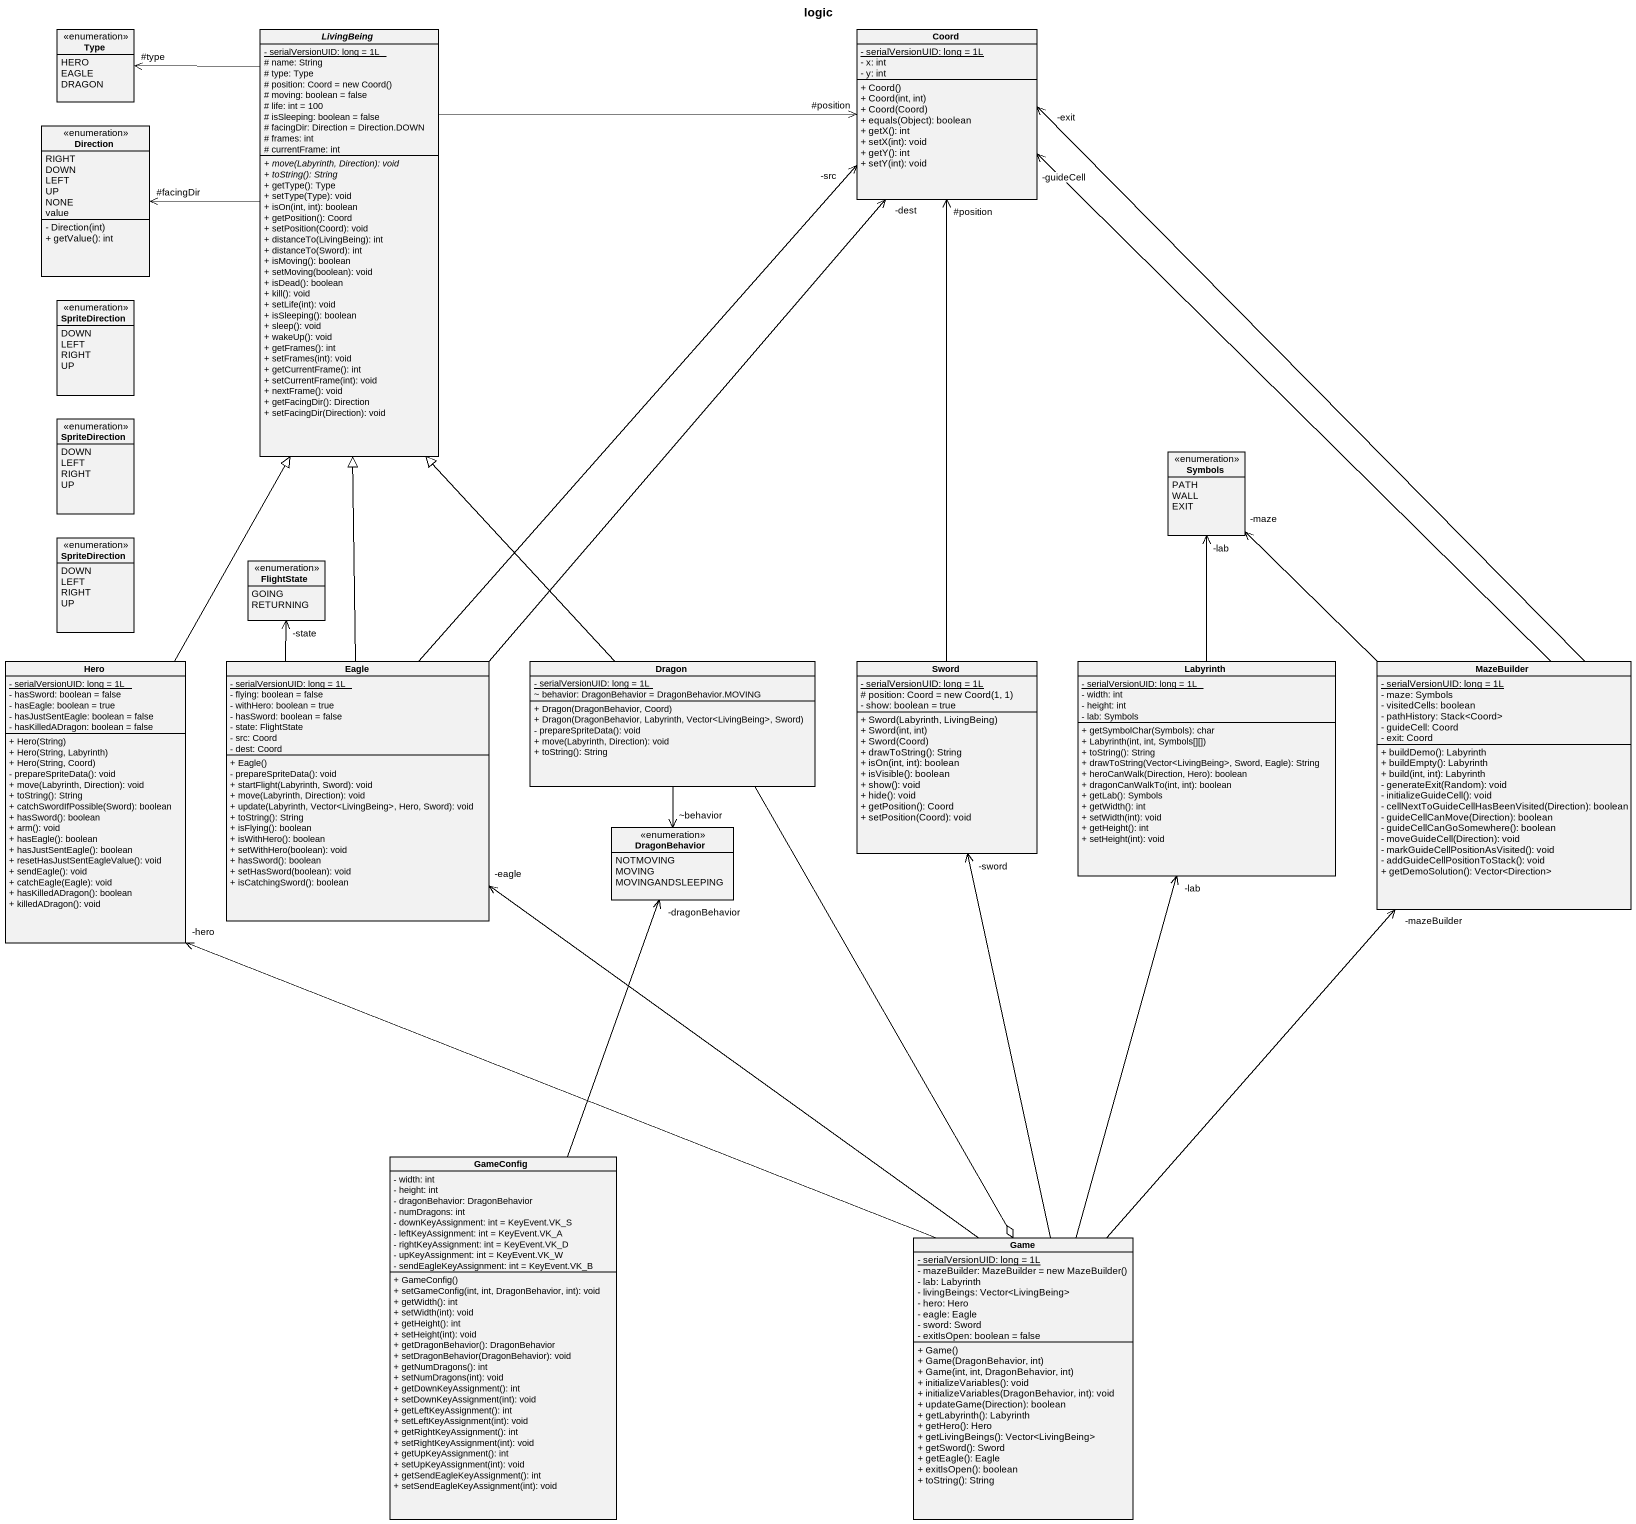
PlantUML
@startuml
title logic
hide circle
hide empty members
skinparam classAttributeIconSize 0
enum Type {
  HERO
  EAGLE
  DRAGON
}
abstract class LivingBeing {
  {static} - serialVersionUID: long = 1L
  # name: String
  # type: Type
  {field} # position: Coord = new Coord()
  # moving: boolean = false
  # life: int = 100
  # isSleeping: boolean = false
  # facingDir: Direction = Direction.DOWN
  # frames: int
  # currentFrame: int
  {abstract} + move(Labyrinth, Direction): void
  {abstract} + toString(): String
  + getType(): Type
  + setType(Type): void
  + isOn(int, int): boolean
  + getPosition(): Coord
  + setPosition(Coord): void
  + distanceTo(LivingBeing): int
  + distanceTo(Sword): int
  + isMoving(): boolean
  + setMoving(boolean): void
  + isDead(): boolean
  + kill(): void
  + setLife(int): void
  + isSleeping(): boolean
  + sleep(): void
  + wakeUp(): void
  + getFrames(): int
  + setFrames(int): void
  + getCurrentFrame(): int
  + setCurrentFrame(int): void
  + nextFrame(): void
  + getFacingDir(): Direction
  + setFacingDir(Direction): void
}
class Coord {
  {static} - serialVersionUID: long = 1L
  - x: int
  - y: int
  + Coord()
  + Coord(int, int)
  + Coord(Coord)
  + equals(Object): boolean
  + getX(): int
  + setX(int): void
  + getY(): int
  + setY(int): void
}
enum Direction {
  RIGHT
  DOWN
  LEFT
  UP
  NONE
  value
  - Direction(int)
  + getValue(): int
}
enum SpriteDirection {
  DOWN
  LEFT
  RIGHT
  UP
}
enum "SpriteDirection" as SpriteDirection_2 {
  DOWN
  LEFT
  RIGHT
  UP
}
enum Symbols {
  PATH
  WALL
  EXIT
}
enum "SpriteDirection" as SpriteDirection_3 {
  DOWN
  LEFT
  RIGHT
  UP
}
enum FlightState {
  GOING
  RETURNING
}
class Hero {
  {static} - serialVersionUID: long = 1L
  - hasSword: boolean = false
  - hasEagle: boolean = true
  - hasJustSentEagle: boolean = false
  - hasKilledADragon: boolean = false
  + Hero(String)
  + Hero(String, Labyrinth)
  + Hero(String, Coord)
  - prepareSpriteData(): void
  + move(Labyrinth, Direction): void
  + toString(): String
  + catchSwordIfPossible(Sword): boolean
  + hasSword(): boolean
  + arm(): void
  + hasEagle(): boolean
  + hasJustSentEagle(): boolean
  + resetHasJustSentEagleValue(): void
  + sendEagle(): void
  + catchEagle(Eagle): void
  + hasKilledADragon(): boolean
  + killedADragon(): void
}
class Eagle {
  {static} - serialVersionUID: long = 1L
  - flying: boolean = false
  - withHero: boolean = true
  - hasSword: boolean = false
  - state: FlightState
  - src: Coord
  - dest: Coord
  + Eagle()
  - prepareSpriteData(): void
  + startFlight(Labyrinth, Sword): void
  + move(Labyrinth, Direction): void
  + update(Labyrinth, Vector<LivingBeing>, Hero, Sword): void
  + toString(): String
  + isFlying(): boolean
  + isWithHero(): boolean
  + setWithHero(boolean): void
  + hasSword(): boolean
  + setHasSword(boolean): void
  + isCatchingSword(): boolean
}
class Dragon {
  {static} - serialVersionUID: long = 1L
  ~ behavior: DragonBehavior = DragonBehavior.MOVING
  + Dragon(DragonBehavior, Coord)
  + Dragon(DragonBehavior, Labyrinth, Vector<LivingBeing>, Sword)
  - prepareSpriteData(): void
  + move(Labyrinth, Direction): void
  + toString(): String
}
class Sword {
  {static} - serialVersionUID: long = 1L
  {field} # position: Coord = new Coord(1, 1)
  - show: boolean = true
  + Sword(Labyrinth, LivingBeing)
  + Sword(int, int)
  + Sword(Coord)
  + drawToString(): String
  + isOn(int, int): boolean
  + isVisible(): boolean
  + show(): void
  + hide(): void
  + getPosition(): Coord
  + setPosition(Coord): void
}
class Labyrinth {
  {static} - serialVersionUID: long = 1L
  - width: int
  - height: int
  - lab: Symbols
  + getSymbolChar(Symbols): char
  + Labyrinth(int, int, Symbols[][])
  + toString(): String
  + drawToString(Vector<LivingBeing>, Sword, Eagle): String
  + heroCanWalk(Direction, Hero): boolean
  + dragonCanWalkTo(int, int): boolean
  + getLab(): Symbols
  + getWidth(): int
  + setWidth(int): void
  + getHeight(): int
  + setHeight(int): void
}
class MazeBuilder {
  {static} - serialVersionUID: long = 1L
  - maze: Symbols
  - visitedCells: boolean
  - pathHistory: Stack<Coord>
  - guideCell: Coord
  - exit: Coord
  + buildDemo(): Labyrinth
  + buildEmpty(): Labyrinth
  + build(int, int): Labyrinth
  - generateExit(Random): void
  - initializeGuideCell(): void
  - cellNextToGuideCellHasBeenVisited(Direction): boolean
  - guideCellCanMove(Direction): boolean
  - guideCellCanGoSomewhere(): boolean
  - moveGuideCell(Direction): void
  - markGuideCellPositionAsVisited(): void
  - addGuideCellPositionToStack(): void
  + getDemoSolution(): Vector<Direction>
}
enum DragonBehavior {
  NOTMOVING
  MOVING
  MOVINGANDSLEEPING
}
class GameConfig {
  - width: int
  - height: int
  - dragonBehavior: DragonBehavior
  - numDragons: int
  - downKeyAssignment: int = KeyEvent.VK_S
  - leftKeyAssignment: int = KeyEvent.VK_A
  - rightKeyAssignment: int = KeyEvent.VK_D
  - upKeyAssignment: int = KeyEvent.VK_W
  - sendEagleKeyAssignment: int = KeyEvent.VK_B
  + GameConfig()
  + setGameConfig(int, int, DragonBehavior, int): void
  + getWidth(): int
  + setWidth(int): void
  + getHeight(): int
  + setHeight(int): void
  + getDragonBehavior(): DragonBehavior
  + setDragonBehavior(DragonBehavior): void
  + getNumDragons(): int
  + setNumDragons(int): void
  + getDownKeyAssignment(): int
  + setDownKeyAssignment(int): void
  + getLeftKeyAssignment(): int
  + setLeftKeyAssignment(int): void
  + getRightKeyAssignment(): int
  + setRightKeyAssignment(int): void
  + getUpKeyAssignment(): int
  + setUpKeyAssignment(int): void
  + getSendEagleKeyAssignment(): int
  + setSendEagleKeyAssignment(int): void
}
class Game {
  {static} - serialVersionUID: long = 1L
  {field} - mazeBuilder: MazeBuilder = new MazeBuilder()
  - lab: Labyrinth
  - livingBeings: Vector<LivingBeing>
  - hero: Hero
  - eagle: Eagle
  - sword: Sword
  - exitIsOpen: boolean = false
  + Game()
  + Game(DragonBehavior, int)
  + Game(int, int, DragonBehavior, int)
  + initializeVariables(): void
  + initializeVariables(DragonBehavior, int): void
  + updateGame(Direction): boolean
  + getLabyrinth(): Labyrinth
  + getHero(): Hero
  + getLivingBeings(): Vector<LivingBeing>
  + getSword(): Sword
  + getEagle(): Eagle
  + exitIsOpen(): boolean
  + toString(): String
}
LivingBeing -up-> "#type" Type
LivingBeing -right-> "#position" Coord
LivingBeing -left-> "#facingDir" Direction
Hero -up-|> LivingBeing
Eagle -up-|> LivingBeing
Eagle -up-> "-dest" Coord
Eagle -up-> "-src" Coord
Eagle -up-> "-state" FlightState
Dragon -up-|> LivingBeing
Dragon --> "~behavior" DragonBehavior
Dragon --o Game
Sword -up-> "#position" Coord
Labyrinth -up-> "-lab" Symbols
MazeBuilder -up-> "-exit" Coord
MazeBuilder -up-> "-guideCell" Coord
MazeBuilder -up-> "-maze" Symbols
GameConfig -up-> "-dragonBehavior" DragonBehavior
Game -up-> "-hero" Hero
Game -up-> "-eagle" Eagle
Game -up-> "-sword" Sword
Game -up-> "-lab" Labyrinth
Game -up-> "-mazeBuilder" MazeBuilder
@enduml
